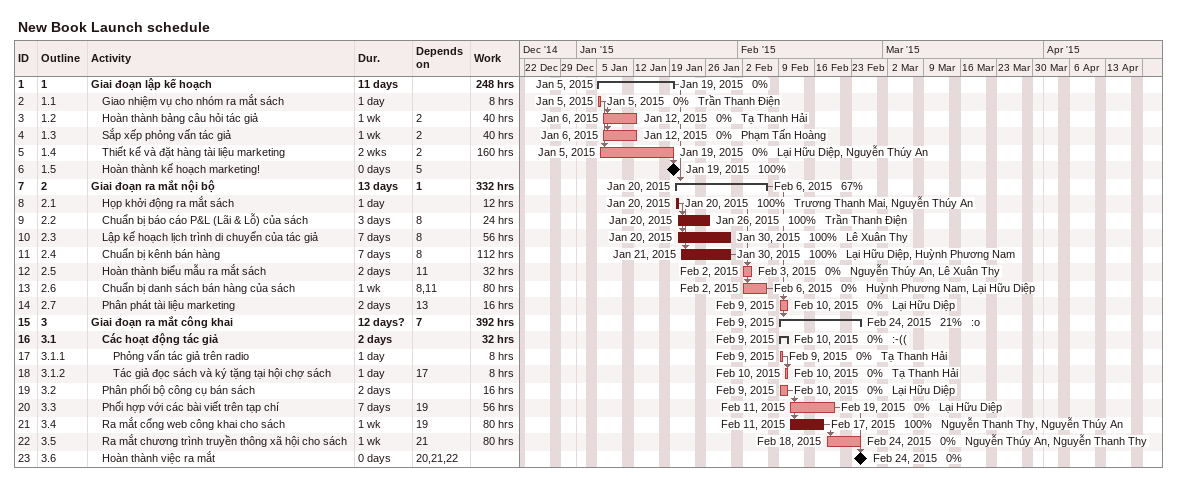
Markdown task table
New Book Launch schedule

| ID | WBS | Task | Duration | Start | Finish | Predecessors | Resources | % complete | Work (h) |
|---|---|---|---|---|---|---|---|---|---|
| 1 | 1 | **Giai đoạn lập kế hoạch** | 11d | 2015-01-05 | 2015-01-19 |  |  | 0 | 248 |
| 2 | 1.1 | Giao nhiệm vụ cho nhóm ra mắt sách | 1d | 2015-01-05 | 2015-01-05 |  | Trần Thanh Điện | 0 | 8 |
| 3 | 1.2 | Hoàn thành bảng câu hỏi tác giả | 1w | 2015-01-06 | 2015-01-12 | 2 | Tạ Thanh Hải | 0 | 40 |
| 4 | 1.3 | Sắp xếp phỏng vấn tác giả | 1w | 2015-01-06 | 2015-01-12 | 2 | Phạm Tấn Hoàng | 0 | 40 |
| 5 | 1.4 | Thiết kế và đặt hàng tài liệu marketing | 2w | 2015-01-05 | 2015-01-19 | 2 | Lại Hữu Diệp, Nguyễn Thúy An | 0 | 160 |
| 6 | 1.5 | Hoàn thành kế hoạch marketing! | 0d | 2015-01-19 | 2015-01-19 | 5 |  | 100 |  |
| 7 | 2 | **Giai đoạn ra mắt nội bộ** | 13d | 2015-01-20 | 2015-02-06 | 1 |  | 67 | 332 |
| 8 | 2.1 | Họp khởi động ra mắt sách | 1d | 2015-01-20 | 2015-01-20 |  | Trương Thanh Mai, Nguyễn Thúy An | 100 | 12 |
| 9 | 2.2 | Chuẩn bị báo cáo P&L (Lãi & Lỗ) của sách | 3d | 2015-01-20 | 2015-01-26 | 8 | Trần Thanh Điện | 100 | 24 |
| 10 | 2.3 | Lập kế hoạch lịch trình di chuyển của tác giả | 7d | 2015-01-20 | 2015-01-30 | 8 | Lê Xuân Thy | 100 | 56 |
| 11 | 2.4 | Chuẩn bị kênh bán hàng | 7d | 2015-01-21 | 2015-01-30 | 8 | Lại Hữu Diệp, Huỳnh Phương Nam | 100 | 112 |
| 12 | 2.5 | Hoàn thành biểu mẫu ra mắt sách | 2d | 2015-02-02 | 2015-02-03 | 11 | Nguyễn Thúy An, Lê Xuân Thy | 0 | 32 |
| 13 | 2.6 | Chuẩn bị danh sách bán hàng của sách | 1w | 2015-02-02 | 2015-02-06 | 8, 11 | Huỳnh Phương Nam, Lại Hữu Diệp | 0 | 80 |
| 14 | 2.7 | Phân phát tài liệu marketing | 2d | 2015-02-09 | 2015-02-10 | 13 | Lại Hữu Diệp | 0 | 16 |
| 15 | 3 | **Giai đoạn ra mắt công khai** | 12d? | 2015-02-09 | 2015-02-24 | 7 | :o | 21 | 392 |
| 16 | 3.1 | **Các hoạt động tác giả** | 2d | 2015-02-09 | 2015-02-10 |  | :-(( | 0 | 32 |
| 17 | 3.1.1 | Phỏng vấn tác giả trên radio | 1d | 2015-02-09 | 2015-02-09 |  | Tạ Thanh Hải | 0 | 8 |
| 18 | 3.1.2 | Tác giả đọc sách và ký tặng tại hội chợ sách | 1d | 2015-02-10 | 2015-02-10 | 17 | Tạ Thanh Hải | 0 | 8 |
| 19 | 3.2 | Phân phối bộ công cụ bán sách | 2d | 2015-02-09 | 2015-02-10 |  | Lại Hữu Diệp | 0 | 16 |
| 20 | 3.3 | Phối hợp với các bài viết trên tạp chí | 7d | 2015-02-11 | 2015-02-19 | 19 | Lại Hữu Diệp | 0 | 56 |
| 21 | 3.4 | Ra mắt cổng web công khai cho sách | 1w | 2015-02-11 | 2015-02-17 | 19 | Nguyễn Thanh Thy, Nguyễn Thúy An | 100 | 80 |
| 22 | 3.5 | Ra mắt chương trình truyền thông xã hội cho sách | 1w | 2015-02-18 | 2015-02-24 | 21 | Nguyễn Thúy An, Nguyễn Thanh Thy | 0 | 80 |
| 23 | 3.6 | Hoàn thành việc ra mắt | 0d | 2015-02-24 | 2015-02-24 | 20, 21, 22 |  | 0 |  |
